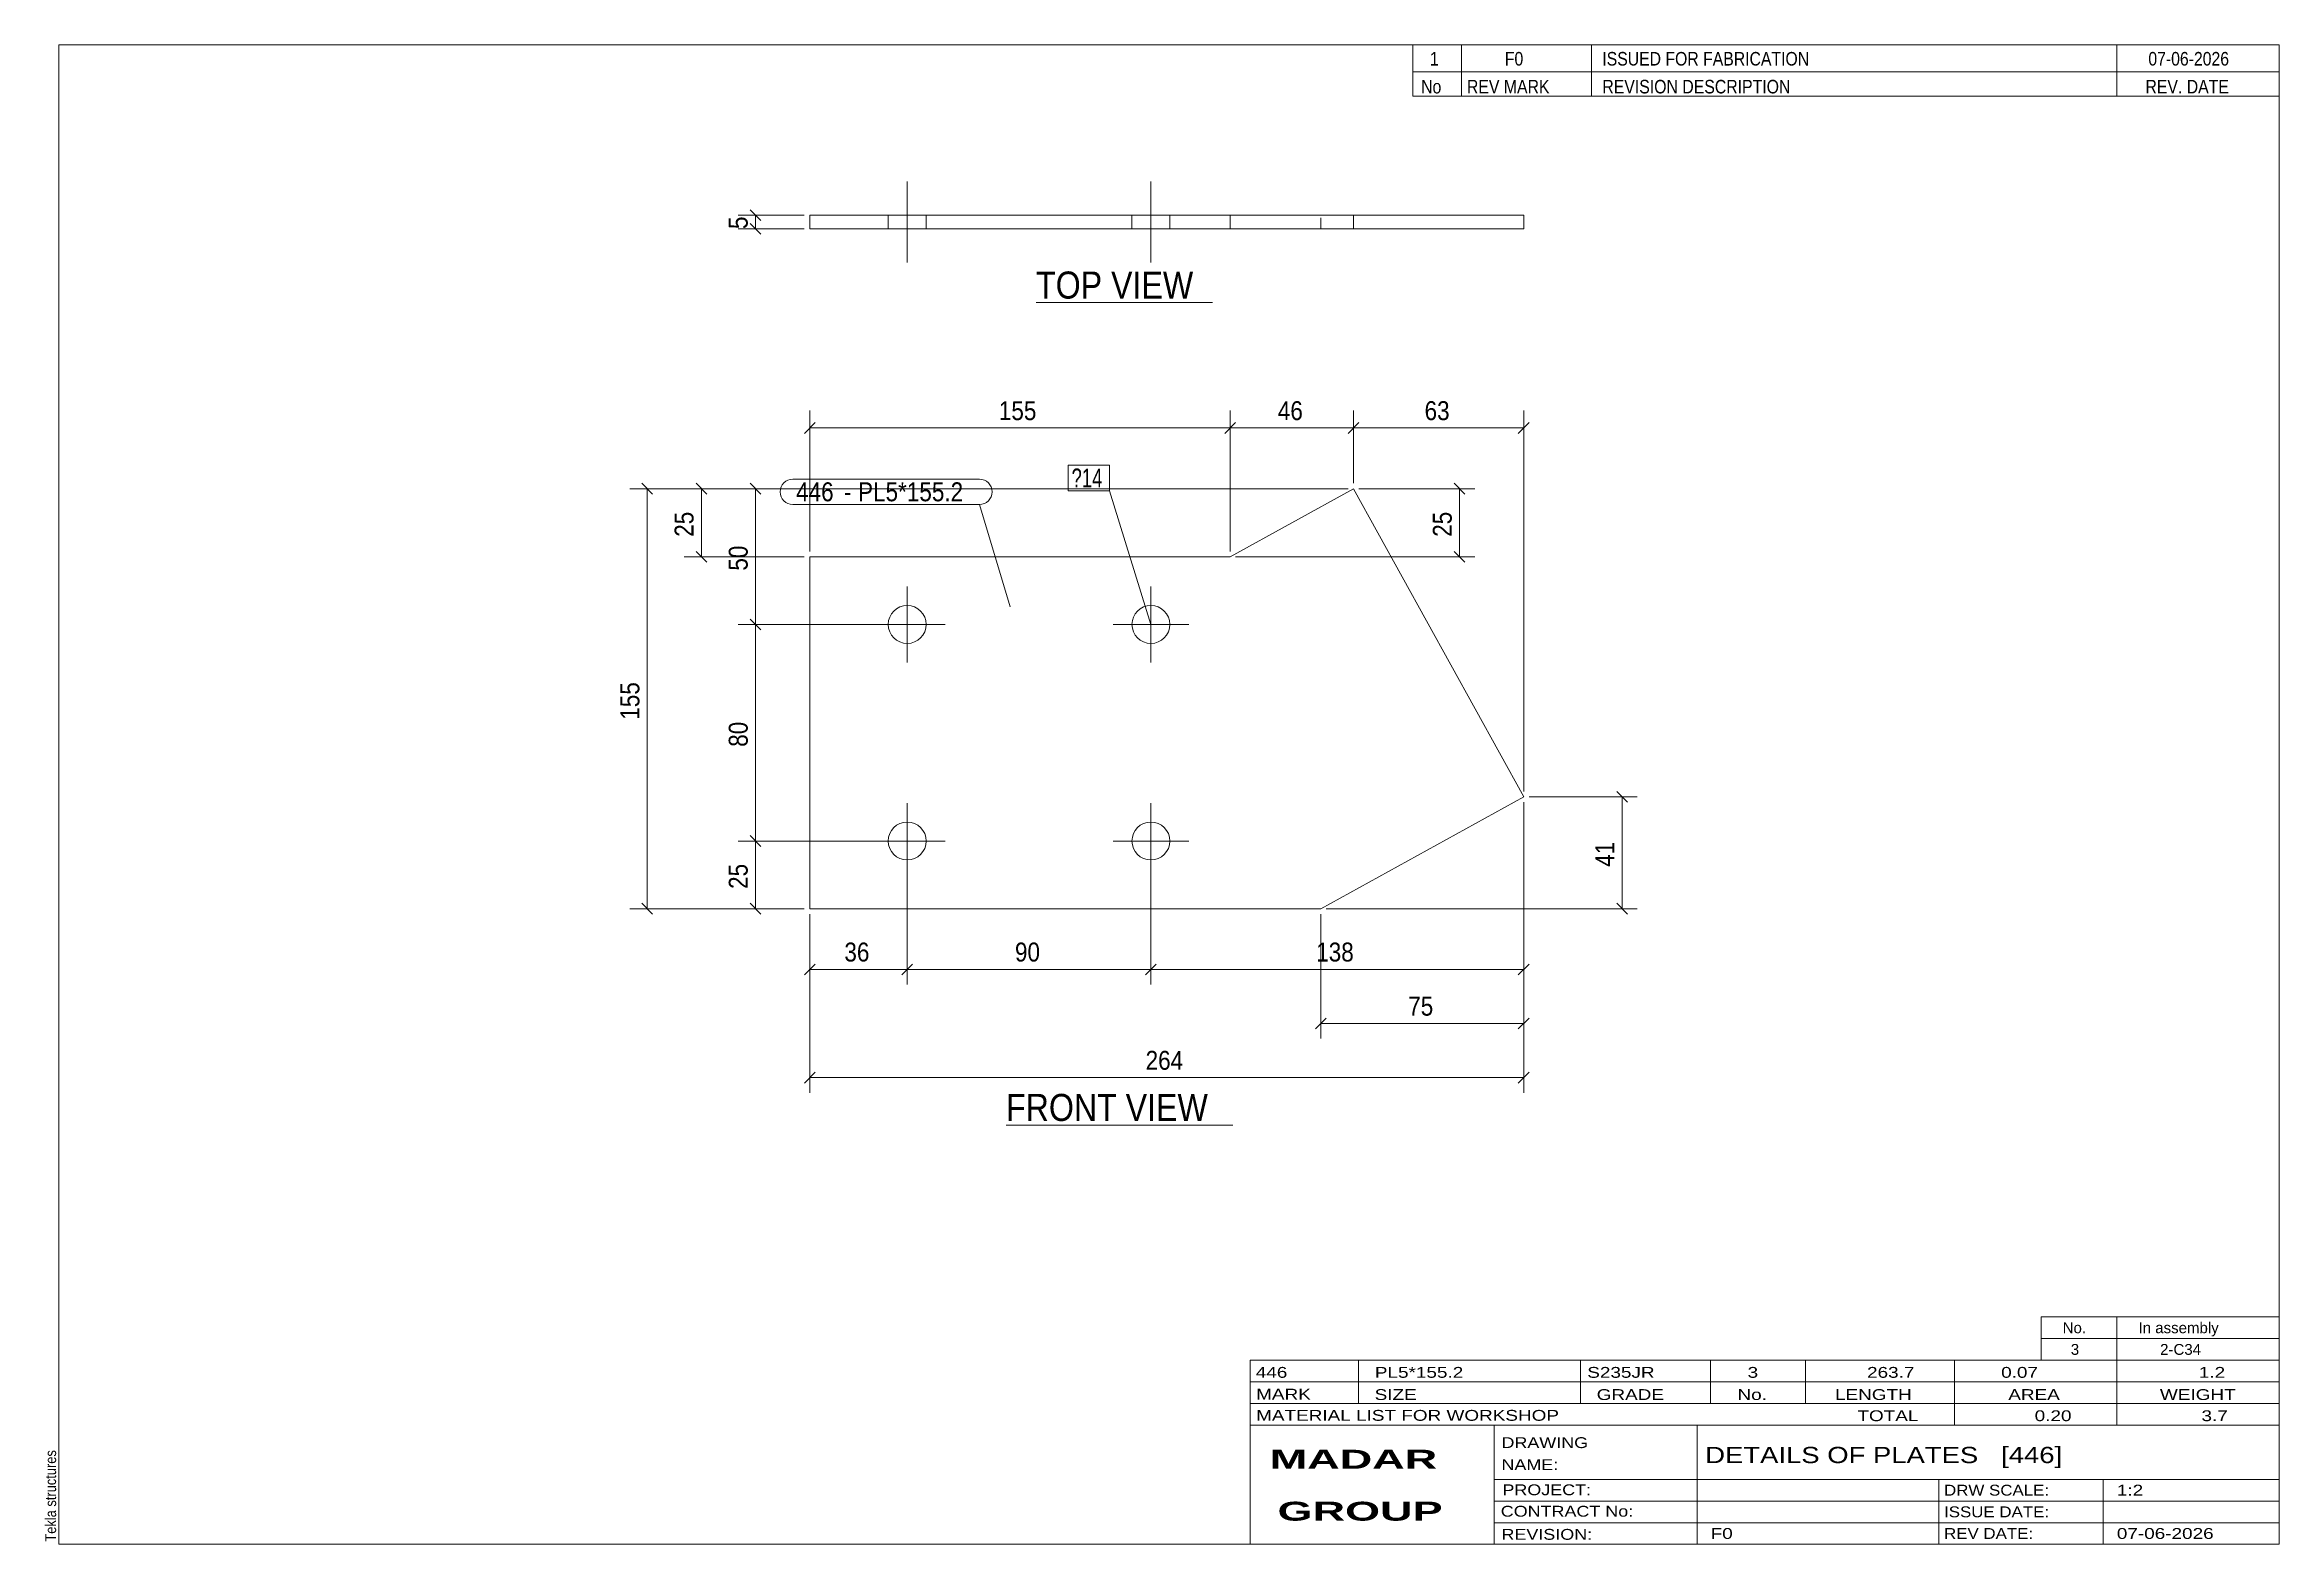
# Model space of a CAD drawing. Header units: millimetres. Extents: x 2 to 415, y 5 to 282.
import ezdxf

# ---------------------------------------------------------------- set-up
doc = ezdxf.new("R2010")
doc.units = ezdxf.units.MM
doc.linetypes.add('XKITLINE00', pattern=[0])
doc.linetypes.add('XKITLINE02', pattern=[4, 2, -2])
for name, color, linetype, lineweight in [('Bolt', 3, 'Continuous', 0), ('BoltMark', 7, 'Continuous', 0), ('Dimensions', 7, 'Continuous', 0), ('DrawingSheet', 5, 'Continuous', 0), ('OtherObjectType', 7, 'Continuous', 0), ('Part', 2, 'Continuous', 0), ('PartMark', 7, 'Continuous', 0)]:
    doc.layers.add(name, color=color, linetype=linetype, lineweight=lineweight)
doc.styles.add('ARIAL', font='ARIAL.TTF')
doc.styles.add('ARIAL_BOLD', font='ARIALBD.TTF')
doc.styles.add('ARIAL_NARROW', font='ARIALN.TTF')

# ---------------------------------------------------------------- blocks, each defined once
blk = doc.blocks.new('*A1')
at = {"layer": 'Bolt', "color": 3, "linetype": 'XKITLINE00', "lineweight": 0}
for p, q in [((161.65, 167.91), (161.65, 181.91)), ((206.65, 167.91), (206.65, 181.91)), ((154.65, 174.91), (168.65, 174.91)), ((199.65, 174.91), (213.65, 174.91)), ((161.65, 127.91), (161.65, 141.91)), ((206.65, 127.91), (206.65, 141.91)), ((154.65, 134.91), (168.65, 134.91)), ((199.65, 134.91), (213.65, 134.91))]:
    blk.add_line(p, q, dxfattribs=at)
for centre in [(161.65, 174.91), (206.65, 174.91), (161.65, 134.91), (206.65, 134.91)]:
    blk.add_circle(centre, 3.5, dxfattribs=at)
blk = doc.blocks.new('*A2')
at = {"layer": 'Part', "color": 2, "linetype": 'XKITLINE00', "lineweight": 0}
for p, q in [((221.28, 187.41), (244.07, 199.99)), ((244.07, 199.99), (275.48, 143.08)), ((143.65, 122.41), (143.65, 187.41)), ((143.65, 187.41), (221.28, 187.41)), ((275.48, 143.08), (238.02, 122.41)), ((238.02, 122.41), (143.65, 122.41))]:
    blk.add_line(p, q, dxfattribs=at)
blk = doc.blocks.new('*A3')
at = {"layer": 'Bolt', "color": 3, "linetype": 'XKITLINE00', "lineweight": 0}
for p, q in [((161.65, 241.75), (161.65, 256.75)), ((161.65, 241.75), (161.65, 256.75)), ((206.65, 241.75), (206.65, 256.75)), ((206.65, 241.75), (206.65, 256.75)), ((158.15, 250.5), (158.15, 248)), ((158.15, 250.5), (158.15, 248)), ((165.15, 250.5), (165.15, 248)), ((165.15, 250.5), (165.15, 248)), ((203.15, 250.5), (203.15, 248)), ((203.15, 250.5), (203.15, 248)), ((210.15, 250.5), (210.15, 248)), ((210.15, 250.5), (210.15, 248))]:
    blk.add_line(p, q, dxfattribs=at)
blk = doc.blocks.new('*A4')
at = {"layer": 'Part', "color": 2, "linetype": 'XKITLINE00', "lineweight": 0}
for p, q in [((143.65, 250.5), (275.48, 250.5)), ((143.65, 248), (143.65, 250.5)), ((244.07, 248), (143.65, 248)), ((221.28, 248), (221.28, 250.5)), ((244.07, 248), (244.07, 250.5)), ((275.48, 248), (244.07, 248)), ((275.48, 250.5), (275.48, 248))]:
    blk.add_line(p, q, dxfattribs=at)
at = {"layer": 'Part', "color": 7, "linetype": 'XKITLINE02', "lineweight": 0}
for p, q in [((143.65, 250.5), (143.65, 248)), ((238.02, 248), (238.02, 250.5))]:
    blk.add_line(p, q, dxfattribs=at)
blk = doc.blocks.new('*A5')
at = {"layer": 'DrawingSheet', "color": 5, "linetype": 'XKITLINE00', "lineweight": 0}
for p, q in [((415, 282), (5, 282)), ((5, 282), (5, 5)), ((415, 5), (415, 282)), ((5, 5), (415, 5))]:
    blk.add_line(p, q, dxfattribs=at)
at = {"layer": 'DrawingSheet', "color": 5, "style": 'ARIAL', "width": 0.85}
blk.add_text('Tekla structures', height=2, rotation=90, dxfattribs=at).set_placement((4.5, 5.5))
blk = doc.blocks.new('*A6')
at = {"layer": 'OtherObjectType', "color": 7, "linetype": 'XKITLINE00', "lineweight": 0}
for p, q in [((371, 47), (415, 47)), ((371, 43), (371, 47)), ((385, 43), (385, 47)), ((415, 43), (415, 47)), ((371, 43), (415, 43)), ((371, 39), (371, 43)), ((385, 39), (385, 43)), ((415, 39), (415, 43)), ((371, 39), (415, 39))]:
    blk.add_line(p, q, dxfattribs=at)
at = {"layer": 'OtherObjectType', "color": 7, "style": 'ARIAL_NARROW', "width": 1.211571}
for s, p in [('No.', (375, 44)), ('In assembly', (389, 44)), ('3', (376.5, 40)), ('2-C34', (392.99, 40))]:
    blk.add_text(s, height=2, dxfattribs=at).set_placement(p)
blk = doc.blocks.new('*A7')
at = {"layer": 'OtherObjectType', "color": 7, "linetype": 'XKITLINE00', "lineweight": 0}
for p, q in [((255, 282), (415, 282)), ((415, 282), (255, 282)), ((255, 282), (255, 277)), ((264, 282), (264, 277)), ((288, 282), (288, 277)), ((385, 282), (385, 277)), ((415, 282), (415, 277)), ((255, 277), (415, 277)), ((255, 277), (255, 272.5)), ((255, 277), (415, 277)), ((264, 277), (264, 272.5)), ((288, 277), (288, 272.5)), ((385, 277), (385, 272.5)), ((415, 277), (415, 272.5)), ((415, 272.5), (255, 272.5))]:
    blk.add_line(p, q, dxfattribs=at)
at = {"layer": 'OtherObjectType', "color": 7, "style": 'ARIAL_NARROW'}
for s, width, p in [('1', 1.017001, (258.16, 278.15)), ('F0', 1.017001, (272, 278.15)), ('ISSUED FOR FABRICATION', 1.017001, (290, 278.15)), ('07-06-2026', 1.017001, (390.82, 278.15)), ('No', 1.02, (256.54, 273)), ('REV MARK', 1.02, (265, 273)), ('REVISION DESCRIPTION', 1.02, (290, 273)), ('REV. DATE', 1.02, (390.28, 273))]:
    blk.add_text(s, height=2.5, dxfattribs=dict(at, width=width)).set_placement(p)
blk = doc.blocks.new('*A8')
at = {"layer": 'OtherObjectType', "color": 7, "linetype": 'XKITLINE00', "lineweight": 0}
for p, q in [((225, 39), (415, 39)), ((225, 39), (225, 35)), ((225, 39), (415, 39)), ((245, 35), (245, 39)), ((286, 35), (286, 39)), ((310, 35), (310, 39)), ((327.5, 35), (327.5, 39)), ((355, 35), (355, 39)), ((385, 35), (385, 39)), ((415, 35), (415, 39)), ((225, 35), (415, 35)), ((225, 35), (225, 5)), ((225, 35), (415, 35)), ((245, 31), (245, 35)), ((286, 31), (286, 35)), ((310, 31), (310, 35)), ((327.5, 31), (327.5, 35)), ((355, 31), (355, 35)), ((385, 31), (385, 35)), ((415, 31), (415, 35)), ((225, 31), (415, 31)), ((355, 27), (355, 31)), ((385, 27), (385, 31)), ((415, 27), (415, 31)), ((225, 27), (415, 27)), ((270, 21), (270, 27)), ((307.5, 17), (307.5, 27)), ((415, 21), (415, 27)), ((270, 21), (270, 5)), ((415, 17), (415, 21)), ((270, 17), (415, 17)), ((307.5, 5), (307.5, 17)), ((352.16, 13), (352.16, 17)), ((382.5, 5), (382.5, 17)), ((415, 13), (415, 17)), ((270, 13), (415, 13)), ((352.16, 5), (352.16, 13)), ((415, 9), (415, 13)), ((270, 9), (415, 9)), ((415, 5), (415, 9)), ((225, 5), (415, 5)), ((262.5, 5), (415, 5))]:
    blk.add_line(p, q, dxfattribs=at)
at = {"layer": 'OtherObjectType', "color": 7, "style": 'ARIAL_NARROW'}
for s, height, width, p in [('446', 2, 1.525501, (226.01, 35.76)), ('PL5*155.2', 2, 1.525501, (248, 35.76)), ('S235JR', 2, 1.525501, (287.22, 35.76)), ('3', 2, 1.525501, (316.82, 35.76)), ('263.7', 2, 1.525501, (338.88, 35.76)), ('0.07', 2, 1.525501, (363.64, 35.76)), ('1.2', 2, 1.525501, (400.14, 35.76)), ('MARK', 2, 1.525501, (226.08, 31.73)), ('SIZE', 2, 1.525501, (247.96, 31.66)), ('GRADE', 2, 1.525501, (288.96, 31.66)), ('No.', 2, 1.525501, (314.96, 31.66)), ('LENGTH', 2, 1.525501, (332.96, 31.66)), ('AREA', 2, 1.525501, (364.96, 31.66)), ('WEIGHT', 2, 1.525501, (392.96, 31.66)), ('MATERIAL LIST FOR WORKSHOP', 2, 1.525501, (226.08, 27.82)), ('TOTAL', 2, 1.525501, (337.1, 27.75)), ('0.20', 2, 1.525501, (369.83, 27.75)), ('3.7', 2, 1.525501, (400.63, 27.75)), ('DRAWING', 2, 1.445, (271.38, 22.78)), ('NAME:', 2, 1.445, (271.38, 18.72)), ('DETAILS OF PLATES   [446]', 3, 1.474651, (309, 20)), ('PROJECT:', 2, 1.445, (271.55, 14.07)), ('DRW SCALE:', 2, 1.36, (353.1, 14)), ('1:2', 2, 1.525501, (385, 14)), ('CONTRACT No:', 2, 1.445, (271.25, 10.11)), ('ISSUE DATE:', 2, 1.36, (353.1, 10)), ('REVISION:', 2, 1.445, (271.38, 5.84)), ('F0', 2, 1.525501, (310, 6)), ('REV DATE:', 2, 1.36, (353.1, 6)), ('07-06-2026', 2, 1.525501, (385, 6))]:
    blk.add_text(s, height=height, dxfattribs=dict(at, width=width)).set_placement(p)
at = {"layer": 'OtherObjectType', "color": 1, "style": 'ARIAL_BOLD', "width": 1.7}
for s, p in [('MADAR ', (228.58, 18.97)), ('GROUP', (230.03, 9.37))]:
    blk.add_text(s, height=3.5, dxfattribs=at).set_placement(p)
blk = doc.blocks.new('*A9')
at = {"layer": 'Dimensions', "color": 7, "linetype": 'XKITLINE00', "lineweight": 0}
for p, q in [((243.07, 199.99), (110.45, 199.99)), ((112.66, 200.98), (114.64, 199)), ((113.65, 122.41), (113.65, 199.99)), ((142.65, 122.41), (110.45, 122.41)), ((112.66, 123.4), (114.64, 121.42))]:
    blk.add_line(p, q, dxfattribs=at)
at = {"layer": 'Dimensions', "color": 3}
for p in [(113.65, 199.99), (113.65, 122.41)]:
    blk.add_point(p, dxfattribs=at)
at = {"layer": 'Dimensions', "color": 3, "style": 'ARIAL', "width": 0.85}
blk.add_text('155', height=3.5, rotation=90.0002, dxfattribs=at).set_placement((112.2, 157.31))
blk = doc.blocks.new('*A10')
at = {"layer": 'Dimensions', "color": 7, "linetype": 'XKITLINE00', "lineweight": 0}
for p, q in [((243.07, 199.99), (120.45, 199.99)), ((122.66, 200.98), (124.64, 199)), ((123.65, 187.41), (123.65, 199.99)), ((142.65, 187.41), (120.45, 187.41)), ((122.66, 188.4), (124.64, 186.42))]:
    blk.add_line(p, q, dxfattribs=at)
at = {"layer": 'Dimensions', "color": 3}
for p in [(123.65, 199.99), (123.65, 187.41)]:
    blk.add_point(p, dxfattribs=at)
at = {"layer": 'Dimensions', "color": 3, "style": 'ARIAL', "width": 0.85}
blk.add_text('25', height=3.5, rotation=90.0002, dxfattribs=at).set_placement((122.2, 191.1))
blk = doc.blocks.new('*A11')
at = {"layer": 'Dimensions', "color": 7, "linetype": 'XKITLINE00', "lineweight": 0}
for p, q in [((160.65, 134.91), (130.45, 134.91)), ((132.66, 135.9), (134.64, 133.92)), ((133.65, 122.41), (133.65, 134.91)), ((142.65, 122.41), (130.45, 122.41)), ((132.66, 123.4), (134.64, 121.42))]:
    blk.add_line(p, q, dxfattribs=at)
at = {"layer": 'Dimensions', "color": 3}
for p in [(133.65, 134.91), (133.65, 122.41)]:
    blk.add_point(p, dxfattribs=at)
at = {"layer": 'Dimensions', "color": 3, "style": 'ARIAL', "width": 0.85}
blk.add_text('25', height=3.5, rotation=90.0002, dxfattribs=at).set_placement((132.2, 126.06))
blk = doc.blocks.new('*A12')
at = {"layer": 'Dimensions', "color": 7, "linetype": 'XKITLINE00', "lineweight": 0}
for p, q in [((160.65, 174.91), (130.45, 174.91)), ((132.66, 175.9), (134.64, 173.92)), ((133.65, 134.91), (133.65, 174.91)), ((160.65, 134.91), (130.45, 134.91)), ((132.66, 135.9), (134.64, 133.92))]:
    blk.add_line(p, q, dxfattribs=at)
at = {"layer": 'Dimensions', "color": 3}
for p in [(133.65, 174.91), (133.65, 134.91)]:
    blk.add_point(p, dxfattribs=at)
at = {"layer": 'Dimensions', "color": 3, "style": 'ARIAL', "width": 0.85}
blk.add_text('80', height=3.5, rotation=90.0002, dxfattribs=at).set_placement((132.2, 152.31))
blk = doc.blocks.new('*A13')
at = {"layer": 'Dimensions', "color": 7, "linetype": 'XKITLINE00', "lineweight": 0}
for p, q in [((243.07, 199.99), (130.45, 199.99)), ((132.66, 200.98), (134.64, 199)), ((133.65, 174.91), (133.65, 199.99)), ((160.65, 174.91), (130.45, 174.91)), ((132.66, 175.9), (134.64, 173.92))]:
    blk.add_line(p, q, dxfattribs=at)
at = {"layer": 'Dimensions', "color": 3}
for p in [(133.65, 199.99), (133.65, 174.91)]:
    blk.add_point(p, dxfattribs=at)
at = {"layer": 'Dimensions', "color": 3, "style": 'ARIAL', "width": 0.85}
blk.add_text('50', height=3.5, rotation=90.0002, dxfattribs=at).set_placement((132.2, 184.85))
blk = doc.blocks.new('*A14')
at = {"layer": 'Dimensions', "color": 7, "linetype": 'XKITLINE00', "lineweight": 0}
for p, q in [((276.48, 143.08), (296.45, 143.08)), ((292.66, 144.07), (294.64, 142.09)), ((293.65, 122.41), (293.65, 143.08)), ((239.02, 122.41), (296.45, 122.41)), ((292.66, 123.4), (294.64, 121.42))]:
    blk.add_line(p, q, dxfattribs=at)
at = {"layer": 'Dimensions', "color": 3}
for p in [(293.65, 143.08), (293.65, 122.41)]:
    blk.add_point(p, dxfattribs=at)
at = {"layer": 'Dimensions', "color": 3, "style": 'ARIAL', "width": 0.85}
blk.add_text('41', height=3.5, rotation=90.0002, dxfattribs=at).set_placement((292.2, 130.15))
blk = doc.blocks.new('*A15')
at = {"layer": 'Dimensions', "color": 7, "linetype": 'XKITLINE00', "lineweight": 0}
for p, q in [((245.07, 199.99), (266.45, 199.99)), ((262.66, 200.98), (264.64, 199)), ((263.65, 187.41), (263.65, 199.99)), ((222.28, 187.41), (266.45, 187.41)), ((262.66, 188.4), (264.64, 186.42))]:
    blk.add_line(p, q, dxfattribs=at)
at = {"layer": 'Dimensions', "color": 3}
for p in [(263.65, 199.99), (263.65, 187.41)]:
    blk.add_point(p, dxfattribs=at)
at = {"layer": 'Dimensions', "color": 3, "style": 'ARIAL', "width": 0.85}
blk.add_text('25', height=3.5, rotation=90.0002, dxfattribs=at).set_placement((262.2, 191.1))
blk = doc.blocks.new('*A16')
at = {"layer": 'Dimensions', "color": 7, "linetype": 'XKITLINE00', "lineweight": 0}
for p, q in [((275.48, 142.08), (275.48, 88.4)), ((143.65, 121.41), (143.65, 88.4)), ((144.64, 92.19), (142.66, 90.21)), ((143.65, 91.2), (275.48, 91.2)), ((276.47, 92.19), (274.49, 90.21))]:
    blk.add_line(p, q, dxfattribs=at)
at = {"layer": 'Dimensions', "color": 3}
for p in [(143.65, 91.2), (275.48, 91.2)]:
    blk.add_point(p, dxfattribs=at)
at = {"layer": 'Dimensions', "color": 3, "style": 'ARIAL', "width": 0.85}
blk.add_text('264', height=3.5, dxfattribs=at).set_placement((205.67, 92.65))
blk = doc.blocks.new('*A17')
at = {"layer": 'Dimensions', "color": 7, "linetype": 'XKITLINE00', "lineweight": 0}
for p, q in [((275.48, 142.08), (275.48, 98.4)), ((238.02, 121.41), (238.02, 98.4)), ((239.01, 102.19), (237.03, 100.21)), ((238.02, 101.2), (275.48, 101.2)), ((276.47, 102.19), (274.49, 100.21))]:
    blk.add_line(p, q, dxfattribs=at)
at = {"layer": 'Dimensions', "color": 3}
for p in [(238.02, 101.2), (275.48, 101.2)]:
    blk.add_point(p, dxfattribs=at)
at = {"layer": 'Dimensions', "color": 3, "style": 'ARIAL', "width": 0.85}
blk.add_text('75', height=3.5, dxfattribs=at).set_placement((254.16, 102.65))
blk = doc.blocks.new('*A18')
at = {"layer": 'Dimensions', "color": 7, "linetype": 'XKITLINE00', "lineweight": 0}
for p, q in [((161.65, 133.91), (161.65, 108.4)), ((143.65, 121.41), (143.65, 108.4)), ((144.64, 112.19), (142.66, 110.21)), ((162.64, 112.19), (160.66, 110.21)), ((143.65, 111.2), (161.65, 111.2))]:
    blk.add_line(p, q, dxfattribs=at)
at = {"layer": 'Dimensions', "color": 3}
for p in [(143.65, 111.2), (161.65, 111.2)]:
    blk.add_point(p, dxfattribs=at)
at = {"layer": 'Dimensions', "color": 3, "style": 'ARIAL', "width": 0.85}
blk.add_text('36', height=3.5, dxfattribs=at).set_placement((150.05, 112.65))
blk = doc.blocks.new('*A19')
at = {"layer": 'Dimensions', "color": 7, "linetype": 'XKITLINE00', "lineweight": 0}
for p, q in [((161.65, 133.91), (161.65, 108.4)), ((206.65, 133.91), (206.65, 108.4)), ((162.64, 112.19), (160.66, 110.21)), ((207.64, 112.19), (205.66, 110.21)), ((161.65, 111.2), (206.65, 111.2))]:
    blk.add_line(p, q, dxfattribs=at)
at = {"layer": 'Dimensions', "color": 3}
for p in [(161.65, 111.2), (206.65, 111.2)]:
    blk.add_point(p, dxfattribs=at)
at = {"layer": 'Dimensions', "color": 3, "style": 'ARIAL', "width": 0.85}
blk.add_text('90', height=3.5, dxfattribs=at).set_placement((181.55, 112.65))
blk = doc.blocks.new('*A20')
at = {"layer": 'Dimensions', "color": 7, "linetype": 'XKITLINE00', "lineweight": 0}
for p, q in [((275.48, 142.08), (275.48, 108.4)), ((206.65, 133.91), (206.65, 108.4)), ((207.64, 112.19), (205.66, 110.21)), ((276.47, 112.19), (274.49, 110.21)), ((206.65, 111.2), (275.48, 111.2))]:
    blk.add_line(p, q, dxfattribs=at)
at = {"layer": 'Dimensions', "color": 3}
for p in [(206.65, 111.2), (275.48, 111.2)]:
    blk.add_point(p, dxfattribs=at)
at = {"layer": 'Dimensions', "color": 3, "style": 'ARIAL', "width": 0.85}
blk.add_text('138', height=3.5, dxfattribs=at).set_placement((237.17, 112.65))
blk = doc.blocks.new('*A21')
at = {"layer": 'Dimensions', "color": 7, "linetype": 'XKITLINE00', "lineweight": 0}
for p, q in [((144.64, 212.19), (142.66, 210.21)), ((143.65, 188.41), (143.65, 214.4)), ((143.65, 211.2), (221.28, 211.2)), ((222.27, 212.19), (220.29, 210.21)), ((221.28, 188.41), (221.28, 214.4))]:
    blk.add_line(p, q, dxfattribs=at)
at = {"layer": 'Dimensions', "color": 3}
for p in [(143.65, 211.2), (221.28, 211.2)]:
    blk.add_point(p, dxfattribs=at)
at = {"layer": 'Dimensions', "color": 3, "style": 'ARIAL', "width": 0.85}
blk.add_text('155', height=3.5, dxfattribs=at).set_placement((178.57, 212.65))
blk = doc.blocks.new('*A22')
at = {"layer": 'Dimensions', "color": 7, "linetype": 'XKITLINE00', "lineweight": 0}
for p, q in [((222.27, 212.19), (220.29, 210.21)), ((221.28, 188.41), (221.28, 214.4)), ((221.28, 211.2), (244.07, 211.2)), ((245.06, 212.19), (243.08, 210.21)), ((244.07, 200.99), (244.07, 214.4))]:
    blk.add_line(p, q, dxfattribs=at)
at = {"layer": 'Dimensions', "color": 3}
for p in [(221.28, 211.2), (244.07, 211.2)]:
    blk.add_point(p, dxfattribs=at)
at = {"layer": 'Dimensions', "color": 3, "style": 'ARIAL', "width": 0.85}
blk.add_text('46', height=3.5, dxfattribs=at).set_placement((230.08, 212.65))
blk = doc.blocks.new('*A23')
at = {"layer": 'Dimensions', "color": 7, "linetype": 'XKITLINE00', "lineweight": 0}
for p, q in [((245.06, 212.19), (243.08, 210.21)), ((244.07, 200.99), (244.07, 214.4)), ((244.07, 211.2), (275.48, 211.2)), ((276.47, 212.19), (274.49, 210.21)), ((275.48, 144.08), (275.48, 214.4))]:
    blk.add_line(p, q, dxfattribs=at)
at = {"layer": 'Dimensions', "color": 3}
for p in [(244.07, 211.2), (275.48, 211.2)]:
    blk.add_point(p, dxfattribs=at)
at = {"layer": 'Dimensions', "color": 3, "style": 'ARIAL', "width": 0.85}
blk.add_text('63', height=3.5, dxfattribs=at).set_placement((257.18, 212.65))
blk = doc.blocks.new('*A24')
at = {"layer": 'BoltMark', "color": 7, "linetype": 'XKITLINE00', "lineweight": 0}
for p, q in [((191.4, 204.31), (198.98, 204.31)), ((191.4, 199.61), (191.4, 204.31)), ((198.98, 199.61), (198.98, 204.31)), ((191.4, 199.61), (198.98, 199.61)), ((206.65, 174.91), (198.98, 199.61))]:
    blk.add_line(p, q, dxfattribs=at)
at = {"layer": 'BoltMark', "color": 3, "style": 'ARIAL_NARROW', "width": 0.85}
blk.add_text('?14', height=3.5, dxfattribs=at).set_placement((192, 200.21))
blk = doc.blocks.new('*A25')
at = {"layer": 'PartMark', "color": 7, "linetype": 'XKITLINE00', "lineweight": 0}
for p, q in [((140.53, 201.76), (174.98, 201.76)), ((140.53, 197.06), (174.98, 197.06)), ((180.67, 178.16), (174.98, 197.06))]:
    blk.add_line(p, q, dxfattribs=at)
for centre, start, end in [((140.53, 199.41), 90, 270), ((174.98, 199.41), 270, 90)]:
    blk.add_arc(centre, 2.35, start, end, dxfattribs=at)
at = {"layer": 'PartMark', "color": 1, "style": 'ARIAL', "width": 0.85}
blk.add_text('446', height=3.5, dxfattribs=at).set_placement((141.13, 197.66))
at = {"layer": 'PartMark', "color": 3, "style": 'ARIAL', "width": 0.85}
for s, p in [('-', (149.97, 197.66)), ('PL5*155.2', (152.57, 197.66))]:
    blk.add_text(s, height=3.5, dxfattribs=at).set_placement(p)
blk = doc.blocks.new('*A26')
at = {"layer": 'OtherObjectType', "color": 7, "linetype": 'XKITLINE00', "lineweight": 0}
blk.add_line((179.9, 82.45), (221.75, 82.45), dxfattribs=at)
at = {"layer": 'OtherObjectType', "color": 3, "style": 'ARIAL', "width": 0.85}
blk.add_text('FRONT VIEW', height=5, dxfattribs=at).set_placement((179.9, 83.2))
blk = doc.blocks.new('*A27')
at = {"layer": 'Dimensions', "color": 7, "linetype": 'XKITLINE00', "lineweight": 0}
for p, q in [((142.65, 250.5), (130.45, 250.5)), ((142.65, 248), (130.45, 248)), ((132.66, 251.49), (134.64, 249.51)), ((132.66, 248.99), (134.64, 247.01)), ((133.65, 248), (133.65, 250.5))]:
    blk.add_line(p, q, dxfattribs=at)
at = {"layer": 'Dimensions', "color": 3}
for p in [(133.65, 250.5), (133.65, 248)]:
    blk.add_point(p, dxfattribs=at)
at = {"layer": 'Dimensions', "color": 3, "style": 'ARIAL', "width": 0.85}
blk.add_text('5', height=3.5, rotation=90.0002, dxfattribs=at).set_placement((132.2, 247.95))
blk = doc.blocks.new('*A28')
at = {"layer": 'OtherObjectType', "color": 7, "linetype": 'XKITLINE00', "lineweight": 0}
blk.add_line((185.44, 234.35), (218.04, 234.35), dxfattribs=at)
at = {"layer": 'OtherObjectType', "color": 3, "style": 'ARIAL', "width": 0.85}
blk.add_text('TOP VIEW', height=5, dxfattribs=at).set_placement((185.44, 235.1))

msp = doc.modelspace()

# ---------------------------------------------------------------- block references
at = {"lineweight": 0}
for name in ['*A5', '*A7', '*A3', '*A27', '*A4', '*A28', '*A21', '*A22', '*A23', '*A24', '*A9', '*A10', '*A13', '*A25', '*A2', '*A15', '*A1', '*A12', '*A16', '*A20', '*A17', '*A14', '*A11', '*A18', '*A19', '*A26', '*A6', '*A8']:
    msp.add_blockref(name, (0, 0), dxfattribs=at)

doc.saveas('drawing.dxf')
